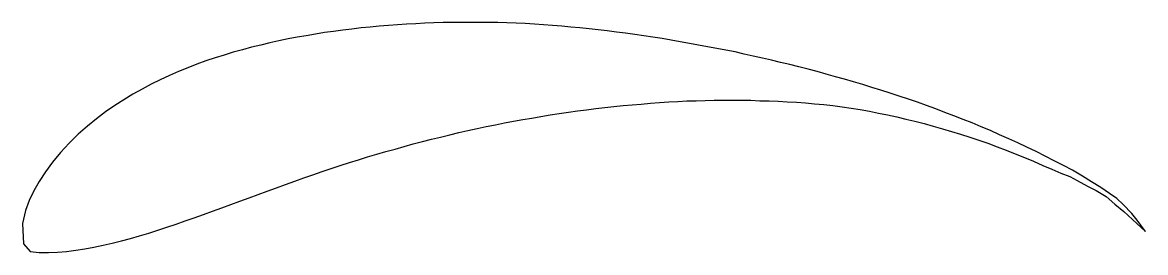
# Model space of a CAD drawing. Header units: millimetres. Extents: x 0.1 to 100, y -1.9 to 18.6.
import ezdxf

# ---------------------------------------------------------------- set-up
doc = ezdxf.new("R2010")
doc.units = ezdxf.units.MM

msp = doc.modelspace()

# ---------------------------------------------------------------- linework, layer by layer
msp.add_lwpolyline([(100, 0), (99.2619, 0.9826), (98.7826, 1.5919), (98.0083, 2.3975), (97.4456, 2.9305), (96.7916, 3.3734), (96.0173, 3.897), (95.2062, 4.4016), (94.395, 4.9026), (93.5019, 5.4546), (92.699, 5.8623), (91.8878, 6.2822), (91.0767, 6.7056), (90.2655, 7.1079), (89.4544, 7.503), (88.6432, 7.8841), (87.8321, 8.2475), (87.0209, 8.6074), (86.2098, 8.9673), (85.3986, 9.3096), (84.5875, 9.6483), (83.7763, 9.9694), (82.9652, 10.2869), (82.1541, 10.5974), (81.3429, 10.9009), (80.5318, 11.2008), (79.7206, 11.4901), (78.9095, 11.7689), (78.0983, 12.0406), (77.2872, 12.3017), (76.476, 12.5663), (75.6649, 12.8097), (74.8537, 13.0638), (74.0426, 13.3072), (73.2314, 13.5436), (72.4203, 13.773), (71.6091, 14.0023), (70.798, 14.2246), (69.9868, 14.4469), (69.1757, 14.6445), (68.3645, 14.8492), (67.5534, 15.0432), (66.7422, 15.2408), (65.9311, 15.4208), (65.1199, 15.6007), (64.3088, 15.7877), (63.4976, 15.9712), (62.6865, 16.1264), (61.8753, 16.2817), (61.0642, 16.4369), (60.253, 16.5922), (59.4419, 16.7404), (58.6307, 16.8815), (57.8196, 17.0226), (57.0084, 17.1673), (56.1973, 17.2979), (55.3862, 17.4072), (54.575, 17.5307), (53.7639, 17.6401), (52.9527, 17.7495), (52.1416, 17.8412), (51.3304, 17.933), (50.5193, 18.0247), (49.7081, 18.1094), (48.897, 18.1905), (48.0858, 18.2682), (47.2747, 18.3317), (46.4635, 18.3881), (45.6524, 18.4481), (44.8412, 18.5046), (44.0301, 18.5293), (43.2189, 18.5716), (42.4078, 18.6034), (41.5966, 18.6034), (40.7855, 18.6034), (39.9743, 18.6034), (39.1632, 18.6034), (38.352, 18.6034), (37.5409, 18.6034), (36.7297, 18.5716), (35.9186, 18.5257), (35.1074, 18.4869), (34.2963, 18.4481), (33.4851, 18.3846), (32.674, 18.3352), (31.8628, 18.2682), (31.0517, 18.1941), (30.2406, 18.1094), (29.4294, 18.0177), (28.6183, 17.9224), (27.8071, 17.8059), (26.996, 17.693), (26.1848, 17.5554), (25.3737, 17.4178), (24.5625, 17.2767), (23.7514, 17.132), (22.9402, 16.9556), (22.1291, 16.7721), (21.3179, 16.5887), (20.5068, 16.3911), (19.6956, 16.1723), (18.8845, 15.943), (18.0733, 15.703), (17.2622, 15.4455), (16.451, 15.1702), (15.6399, 14.8739), (14.8287, 14.5563), (14.0176, 14.2282), (13.2064, 13.8683), (12.3953, 13.4907), (11.5841, 13.1026), (10.773, 12.6616), (9.9618, 12.2029), (9.1507, 11.7054), (8.3395, 11.1937), (7.5284, 10.6292), (6.7172, 10.0047), (5.9061, 9.359), (5.0949, 8.6392), (4.2838, 7.8418), (3.5095, 7.014), (2.809, 6.1532), (2.1822, 5.3004), (1.6291, 4.4313), (1.1498, 3.5959), (0.7442, 2.7369), (0.4124, 1.8558), (0.1359, 0.7012), (0.2281, -1.1211), (0.818, -1.7872), (1.6291, -1.8895), (2.4403, -1.8895), (3.2514, -1.8507), (4.0626, -1.7837), (4.8737, -1.6849), (5.6849, -1.5579), (6.496, -1.4167), (7.3072, -1.2438), (8.1183, -1.0427), (8.9295, -0.8381), (9.7406, -0.6264), (10.5518, -0.3935), (11.3629, -0.15), (12.1741, 0.0969), (12.9852, 0.3686), (13.7964, 0.6438), (14.6075, 0.9332), (15.4187, 1.2154), (16.2298, 1.4977), (17.041, 1.8012), (17.8521, 2.0975), (18.6633, 2.3975), (19.4744, 2.6903), (20.2855, 2.9832), (21.0967, 3.2796), (21.9078, 3.5865), (22.719, 3.8829), (23.5301, 4.1793), (24.3413, 4.4757), (25.1524, 4.7579), (25.9636, 5.0437), (26.7747, 5.3154), (27.5859, 5.5907), (28.397, 5.8553), (29.2082, 6.1234), (30.0193, 6.381), (30.8305, 6.6209), (31.6416, 6.8644), (32.4528, 7.1008), (33.2639, 7.3266), (34.0751, 7.5595), (34.8862, 7.7853), (35.6974, 7.99), (36.5085, 8.1981), (37.3197, 8.3957), (38.1308, 8.5898), (38.942, 8.7874), (39.7531, 8.9709), (40.5643, 9.1543), (41.3754, 9.3272), (42.1866, 9.4895), (42.9977, 9.6483), (43.8089, 9.8), (44.62, 9.9482), (45.4311, 10.0929), (46.2423, 10.234), (47.0534, 10.3681), (47.8646, 10.4916), (48.6757, 10.608), (49.4869, 10.728), (50.298, 10.8338), (51.1092, 10.9291), (51.9203, 11.0244), (52.7315, 11.1161), (53.5426, 11.2043), (54.3538, 11.2678), (55.1649, 11.3384), (55.9761, 11.4019), (56.7872, 11.4654), (57.5984, 11.5289), (58.4095, 11.5642), (59.2207, 11.6171), (60.0318, 11.6277), (60.843, 11.656), (61.6541, 11.6912), (62.4653, 11.6948), (63.2764, 11.6948), (64.0876, 11.6948), (64.8987, 11.6877), (65.7099, 11.6348), (66.521, 11.6171), (67.3322, 11.5995), (68.1433, 11.5395), (68.9545, 11.5007), (69.7656, 11.4301), (70.5768, 11.3596), (71.3879, 11.2819), (72.199, 11.1937), (73.0102, 11.0914), (73.8213, 10.9715), (74.6325, 10.8515), (75.4436, 10.6998), (76.2548, 10.5375), (77.0659, 10.3681), (77.8771, 10.1881), (78.6882, 10.0011), (79.4994, 9.8106), (80.3105, 9.5989), (81.1217, 9.3696), (81.9328, 9.1296), (82.744, 8.8932), (83.5551, 8.6462), (84.3663, 8.3887), (85.1774, 8.117), (85.9886, 7.8382), (86.7997, 7.5348), (87.6109, 7.2243), (88.422, 6.9067), (89.2332, 6.5786), (90.0443, 6.2363), (90.8555, 5.8765), (91.6666, 5.5307), (92.4778, 5.1672), (93.258, 4.8701), (93.928, 4.5175), (94.8492, 4.0326), (95.603, 3.6359), (96.4966, 3.1147), (97.2709, 2.4327), (98.0821, 1.78)], close=True)

doc.saveas('drawing.dxf')
